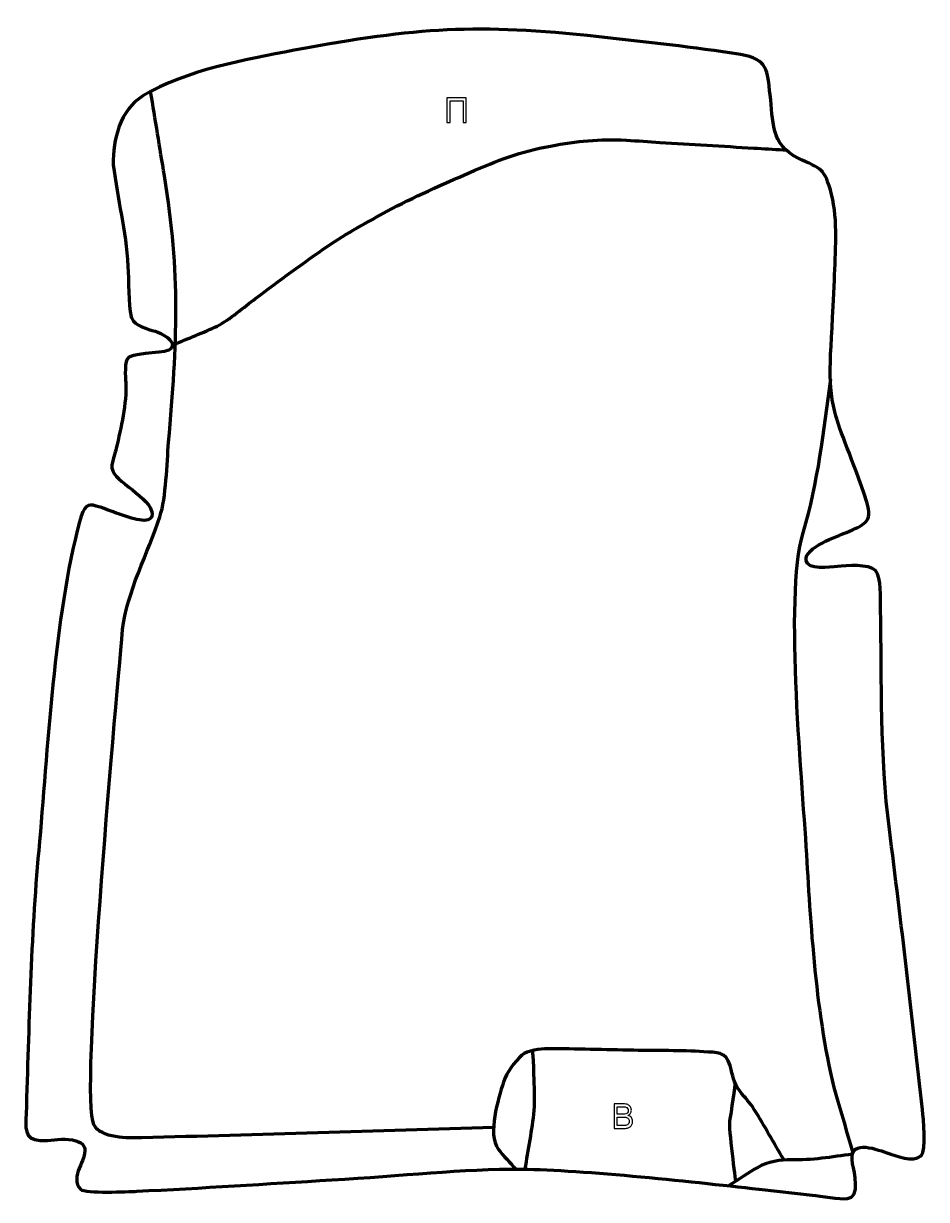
# Model space of a CAD drawing. Header units: millimetres. Extents: x 1292 to 1964, y -21 to 854.
import ezdxf

# ---------------------------------------------------------------- set-up
doc = ezdxf.new("R2010")
doc.units = ezdxf.units.MM
doc.header["$MEASUREMENT"] = 0
doc.layers.add('layer 2', color=7, linetype='Continuous')
doc.layers.add('layer 3', color=7, linetype='Continuous')

msp = doc.modelspace()

# ---------------------------------------------------------------- linework, layer by layer
at = {"layer": 'layer 2', "color": 142, "lineweight": 158}
for points, knots in [([(1642.4328, 32.5553), (1555.1479, 29.9735), (1467.839, 26.9609), (1380.5463, 24.812), (1380.5463, 24.812), (1370.5738, 24.5666), (1349.7999, 24.1175), (1344.7338, 34.6289), (1344.7338, 34.6289), (1334.5696, 55.7183), (1360.0841, 333.7789), (1366.1304, 402.8326), (1366.1304, 402.8326), (1369.1409, 429.9356), (1385.1958, 460.4909), (1393.8479, 486.7145), (1393.8479, 486.7145), (1398.726, 501.4995), (1398.9907, 526.0213), (1400.3963, 542.2282), (1400.3963, 542.2282), (1406.8652, 616.8167), (1409.3737, 667.1577), (1397.2653, 740.357), (1397.2653, 740.357), (1393.8531, 761.2415), (1390.4383, 782.1257), (1387.0244, 803.01)], [0, 0, 0, 0, 0.125, 0.125, 0.125, 0.125, 0.25, 0.25, 0.25, 0.25, 0.375, 0.375, 0.375, 0.375, 0.5, 0.5, 0.5, 0.5, 0.625, 0.625, 0.625, 0.625, 0.75, 0.75, 0.75, 0.75, 1, 1, 1, 1]), ([(1404.4798, 614.8868), (1415.0197, 619.3743), (1426.3103, 623.7633), (1436.6146, 628.5924), (1436.6146, 628.5924), (1445.3467, 633.1057), (1456.7709, 642.893), (1465.1043, 649.0573), (1465.1043, 649.0573), (1482.6935, 662.0682), (1500.8548, 675.7763), (1518.8815, 688.0791), (1518.8815, 688.0791), (1532.3642, 697.2809), (1548.7138, 706.1826), (1563.1374, 714.0398), (1563.1374, 714.0398), (1582.4511, 724.5606), (1604.2836, 733.8804), (1624.4758, 742.8368), (1624.4758, 742.8368), (1644.7444, 751.827), (1662.5309, 758.436), (1684.4537, 762.5148), (1684.4537, 762.5148), (1704.7749, 766.1791), (1720.3894, 767.8858), (1741.0918, 766.8342), (1741.0918, 766.8342), (1749.3954, 766.4123), (1757.6869, 765.7227), (1765.9853, 765.1984), (1765.9853, 765.1984), (1789.249, 763.7748), (1812.5143, 762.3756), (1835.7816, 761.0105), (1835.7816, 761.0105), (1843.1195, 760.5809), (1850.4575, 760.1513), (1857.7954, 759.7216), (1857.7954, 759.7216), (1857.7954, 759.7216), (1859.7097, 759.6095), (1859.7097, 759.6095)], [0, 0, 0, 0, 0.08333333, 0.08333333, 0.08333333, 0.08333333, 0.16666667, 0.16666667, 0.16666667, 0.16666667, 0.25, 0.25, 0.25, 0.25, 0.33333333, 0.33333333, 0.33333333, 0.33333333, 0.41666667, 0.41666667, 0.41666667, 0.41666667, 0.5, 0.5, 0.5, 0.5, 0.58333333, 0.58333333, 0.58333333, 0.58333333, 0.66666667, 0.66666667, 0.66666667, 0.66666667, 0.75, 0.75, 0.75, 0.75, 0.83333333, 0.83333333, 0.83333333, 0.83333333, 1, 1, 1, 1]), ([(1892.8183, 589.0546), (1887.4429, 549.8317), (1883.7104, 513.0508), (1872.2953, 474.8086), (1872.2953, 474.8086), (1857.9033, 426.1823), (1872.2989, 285.5115), (1875.3684, 230.055), (1875.3684, 230.055), (1878.5417, 174.2451), (1883.5064, 100.1207), (1899.8158, 46.7992), (1899.8158, 46.7992), (1903.0817, 35.7717), (1906.3487, 24.7445), (1909.6154, 13.7172)], [0, 0, 0, 0, 0.2, 0.2, 0.2, 0.2, 0.4, 0.4, 0.4, 0.4, 0.6, 0.6, 0.6, 0.6, 1, 1, 1, 1]), ([(1858.0992, 8.5988), (1850.8918, 20.8635), (1843.9258, 33.2549), (1836.4979, 45.3905), (1836.4979, 45.3905), (1832.8133, 51.2416), (1829.5307, 54.2119), (1825.6139, 59.3313), (1825.6139, 59.3313), (1819.8693, 67.101), (1820.7123, 70.0284), (1818.2204, 78.56), (1818.2204, 78.56), (1815.1112, 89.2048), (1808.2226, 88.1614), (1798.6583, 88.7813), (1798.6583, 88.7813), (1781.2997, 89.8734), (1763.9299, 89.5622), (1746.5509, 89.8996), (1746.5509, 89.8996), (1725.1451, 90.3339), (1703.6816, 90.8206), (1682.2767, 91.0719), (1682.2767, 91.0719), (1677.1395, 91.1322), (1667.2223, 89.7058), (1663.3568, 86.2305), (1663.3568, 86.2305), (1657.7927, 81.2284), (1651.8618, 73.2743), (1649.5, 66.1331), (1649.5, 66.1331), (1645.7721, 53.8319), (1637.4581, 27.5834), (1645.6363, 16.399), (1645.6363, 16.399), (1649.3936, 11.2606), (1654.4744, 6.2391), (1658.7982, 1.4918)], [0, 0, 0, 0, 0.09090909, 0.09090909, 0.09090909, 0.09090909, 0.18181818, 0.18181818, 0.18181818, 0.18181818, 0.27272727, 0.27272727, 0.27272727, 0.27272727, 0.36363636, 0.36363636, 0.36363636, 0.36363636, 0.45454545, 0.45454545, 0.45454545, 0.45454545, 0.54545455, 0.54545455, 0.54545455, 0.54545455, 0.63636364, 0.63636364, 0.63636364, 0.63636364, 0.72727273, 0.72727273, 0.72727273, 0.72727273, 0.81818182, 0.81818182, 0.81818182, 0.81818182, 1, 1, 1, 1]), ([(1665.7293, 1.452), (1667.9316, 15.5578), (1671.0505, 31.0093), (1672.4131, 45.0636), (1672.4131, 45.0636), (1673.1741, 52.9119), (1672.4286, 63.6934), (1672.2821, 71.8753), (1672.2821, 71.8753), (1672.2145, 75.652), (1672.0768, 79.383), (1671.8454, 83.1534), (1671.8454, 83.1534), (1671.7123, 85.0173), (1671.5792, 86.8811), (1671.446, 88.745)], [0, 0, 0, 0, 0.2, 0.2, 0.2, 0.2, 0.4, 0.4, 0.4, 0.4, 0.6, 0.6, 0.6, 0.6, 1, 1, 1, 1]), ([(1821.9081, 65.3996), (1821.9081, 65.3996), (1818.8872, 42.4814), (1817.822, 37.4224), (1817.822, 37.4224), (1816.7569, 32.3635), (1822.3272, -7.5431), (1822.3272, -7.5431)], [0, 0, 0, 0, 0.33333333, 0.33333333, 0.33333333, 0.33333333, 1, 1, 1, 1]), ([(1909.2126, 12.4949), (1894.0681, 10.7184), (1878.8952, 7.7889), (1863.5965, 8.3941), (1863.5965, 8.3941), (1856.439, 8.6773), (1845.482, 6.7173), (1839.2739, 3.0432), (1839.2739, 3.0432), (1831.902, -1.3197), (1824.3445, -6.318), (1817.0305, -10.8908)], [0, 0, 0, 0, 0.25, 0.25, 0.25, 0.25, 0.5, 0.5, 0.5, 0.5, 1, 1, 1, 1])]:
    msp.add_open_spline(points, degree=3, knots=knots, dxfattribs=at)
at = {"layer": 'layer 2', "color": 142}
for points, knots in [([(1607.5364, 798.3407), (1607.5364, 798.3407), (1621.902, 798.3407), (1621.902, 798.3407), (1621.902, 798.3407), (1621.902, 798.3407), (1621.902, 780.0387), (1621.902, 780.0387), (1621.902, 780.0387), (1621.902, 780.0387), (1619.4736, 780.0387), (1619.4736, 780.0387), (1619.4736, 780.0387), (1619.4736, 780.0387), (1619.4736, 796.1936), (1619.4736, 796.1936), (1619.4736, 796.1936), (1619.4736, 796.1936), (1609.9647, 796.1936), (1609.9647, 796.1936), (1609.9647, 796.1936), (1609.9647, 796.1936), (1609.9647, 780.0387), (1609.9647, 780.0387), (1609.9647, 780.0387), (1609.9647, 780.0387), (1607.5364, 780.0387), (1607.5364, 780.0387), (1607.5364, 780.0387), (1607.5364, 780.0387), (1607.5364, 798.3407), (1607.5364, 798.3407)], [0, 0, 0, 0, 0.11111111, 0.11111111, 0.11111111, 0.11111111, 0.22222222, 0.22222222, 0.22222222, 0.22222222, 0.33333333, 0.33333333, 0.33333333, 0.33333333, 0.44444444, 0.44444444, 0.44444444, 0.44444444, 0.55555556, 0.55555556, 0.55555556, 0.55555556, 0.66666667, 0.66666667, 0.66666667, 0.66666667, 0.77777778, 0.77777778, 0.77777778, 0.77777778, 1, 1, 1, 1]), ([(1731.8261, 31.7324), (1731.8261, 31.7324), (1731.8261, 50.0344), (1731.8261, 50.0344), (1731.8261, 50.0344), (1731.8261, 50.0344), (1738.6936, 50.0344), (1738.6936, 50.0344), (1738.6936, 50.0344), (1740.091, 50.0344), (1741.2114, 49.8512), (1742.0592, 49.4806), (1742.0592, 49.4806), (1742.9027, 49.11), (1743.5631, 48.5391), (1744.0402, 47.768), (1744.0402, 47.768), (1744.5216, 47.0011), (1744.7602, 46.1959), (1744.7602, 45.3524), (1744.7602, 45.3524), (1744.7602, 44.5728), (1744.5472, 43.8358), (1744.1254, 43.1456), (1744.1254, 43.1456), (1743.7037, 42.4554), (1743.0646, 41.8974), (1742.2083, 41.4713), (1742.2083, 41.4713), (1743.316, 41.1476), (1744.168, 40.5937), (1744.7602, 39.8098), (1744.7602, 39.8098), (1745.3566, 39.0302), (1745.6549, 38.1057), (1745.6549, 37.0407), (1745.6549, 37.0407), (1745.6549, 36.1801), (1745.4717, 35.3834), (1745.1095, 34.6464), (1745.1095, 34.6464), (1744.7474, 33.9094), (1744.3001, 33.3428), (1743.7676, 32.9423), (1743.7676, 32.9423), (1743.235, 32.5461), (1742.5662, 32.2436), (1741.7653, 32.0391), (1741.7653, 32.0391), (1740.9601, 31.8346), (1739.9759, 31.7324), (1738.8086, 31.7324), (1738.8086, 31.7324), (1738.8086, 31.7324), (1731.8261, 31.7324), (1731.8261, 31.7324)], [0, 0, 0, 0, 0.06666667, 0.06666667, 0.06666667, 0.06666667, 0.13333333, 0.13333333, 0.13333333, 0.13333333, 0.2, 0.2, 0.2, 0.2, 0.26666667, 0.26666667, 0.26666667, 0.26666667, 0.33333333, 0.33333333, 0.33333333, 0.33333333, 0.4, 0.4, 0.4, 0.4, 0.46666667, 0.46666667, 0.46666667, 0.46666667, 0.53333333, 0.53333333, 0.53333333, 0.53333333, 0.6, 0.6, 0.6, 0.6, 0.66666667, 0.66666667, 0.66666667, 0.66666667, 0.73333333, 0.73333333, 0.73333333, 0.73333333, 0.8, 0.8, 0.8, 0.8, 0.86666667, 0.86666667, 0.86666667, 0.86666667, 1, 1, 1, 1]), ([(1734.2544, 42.3404), (1734.2544, 42.3404), (1738.2122, 42.3404), (1738.2122, 42.3404), (1738.2122, 42.3404), (1739.2858, 42.3404), (1740.0569, 42.4128), (1740.5213, 42.5534), (1740.5213, 42.5534), (1741.139, 42.7366), (1741.6034, 43.0434), (1741.9144, 43.4694), (1741.9144, 43.4694), (1742.2254, 43.8954), (1742.383, 44.4279), (1742.383, 45.0712), (1742.383, 45.0712), (1742.383, 45.6805), (1742.2381, 46.2173), (1741.9442, 46.6774), (1741.9442, 46.6774), (1741.6545, 47.1417), (1741.237, 47.4612), (1740.6959, 47.6317), (1740.6959, 47.6317), (1740.1549, 47.8021), (1739.2261, 47.8873), (1737.914, 47.8873), (1737.914, 47.8873), (1737.914, 47.8873), (1734.2544, 47.8873), (1734.2544, 47.8873), (1734.2544, 47.8873), (1734.2544, 47.8873), (1734.2544, 42.3404), (1734.2544, 42.3404)], [0, 0, 0, 0, 0.1, 0.1, 0.1, 0.1, 0.2, 0.2, 0.2, 0.2, 0.3, 0.3, 0.3, 0.3, 0.4, 0.4, 0.4, 0.4, 0.5, 0.5, 0.5, 0.5, 0.6, 0.6, 0.6, 0.6, 0.7, 0.7, 0.7, 0.7, 0.8, 0.8, 0.8, 0.8, 1, 1, 1, 1]), ([(1734.2544, 33.8796), (1734.2544, 33.8796), (1738.8129, 33.8796), (1738.8129, 33.8796), (1738.8129, 33.8796), (1739.5968, 33.8796), (1740.1464, 33.9094), (1740.4659, 33.969), (1740.4659, 33.969), (1741.0197, 34.067), (1741.4883, 34.2332), (1741.8632, 34.4675), (1741.8632, 34.4675), (1742.2381, 34.7018), (1742.5449, 35.0426), (1742.7877, 35.4899), (1742.7877, 35.4899), (1743.0305, 35.9373), (1743.1498, 36.4528), (1743.1498, 37.0364), (1743.1498, 37.0364), (1743.1498, 37.7223), (1742.9752, 38.3145), (1742.6216, 38.8215), (1742.6216, 38.8215), (1742.2722, 39.3284), (1741.7866, 39.682), (1741.1646, 39.8865), (1741.1646, 39.8865), (1740.5468, 40.091), (1739.6522, 40.1933), (1738.4891, 40.1933), (1738.4891, 40.1933), (1738.4891, 40.1933), (1734.2544, 40.1933), (1734.2544, 40.1933), (1734.2544, 40.1933), (1734.2544, 40.1933), (1734.2544, 33.8796), (1734.2544, 33.8796)], [0, 0, 0, 0, 0.09090909, 0.09090909, 0.09090909, 0.09090909, 0.18181818, 0.18181818, 0.18181818, 0.18181818, 0.27272727, 0.27272727, 0.27272727, 0.27272727, 0.36363636, 0.36363636, 0.36363636, 0.36363636, 0.45454545, 0.45454545, 0.45454545, 0.45454545, 0.54545455, 0.54545455, 0.54545455, 0.54545455, 0.63636364, 0.63636364, 0.63636364, 0.63636364, 0.72727273, 0.72727273, 0.72727273, 0.72727273, 0.81818182, 0.81818182, 0.81818182, 0.81818182, 1, 1, 1, 1])]:
    msp.add_open_spline(points, degree=3, knots=knots, dxfattribs=at)
at = {"layer": 'layer 3', "color": 242, "lineweight": 158}
msp.add_open_spline([(1359.1685, 748.6408), (1358.9644, 767.4702), (1364.0188, 789.2816), (1381.2228, 799.7492), (1381.2228, 799.7492), (1414.0954, 819.2129), (1456.6725, 826.6629), (1493.9252, 833.7693), (1493.9252, 833.7693), (1586.8827, 850.8739), (1628.7883, 853.6431), (1720.6646, 843.7148), (1720.6646, 843.7148), (1755.457, 839.9318), (1791.3512, 836.0174), (1825.8868, 830.6027), (1825.8868, 830.6027), (1846.5943, 827.1086), (1845.745, 818.7952), (1848.0481, 800.5542), (1848.0481, 800.5542), (1850.4533, 781.5045), (1848.0701, 763.3713), (1868.8325, 753.5376), (1868.8325, 753.5376), (1886.2634, 745.4616), (1888.6863, 745.944), (1893.767, 726.4209), (1893.767, 726.4209), (1898.6108, 707.2163), (1896.5433, 682.927), (1895.8012, 663.0082), (1895.8012, 663.0082), (1893.6847, 606.1976), (1889.9308, 589.8271), (1896.1634, 564.7099), (1896.1634, 564.7099), (1899.9717, 549.3626), (1909.1572, 530.8081), (1919.9028, 497.6549), (1919.9028, 497.6549), (1924.8855, 482.2819), (1917.5648, 480.8168), (1904.7943, 475.0986), (1904.7943, 475.0986), (1897.7711, 472.0927), (1873.6, 463.92), (1874.7631, 454.2923), (1874.7631, 454.2923), (1875.6852, 446.6612), (1892.7442, 449.4252), (1898.0516, 449.839), (1898.0516, 449.839), (1904.7159, 450.3551), (1921.6762, 451.8527), (1926.4084, 446.7461), (1926.4084, 446.7461), (1931.1003, 440.9894), (1930.0627, 426.3416), (1930.2193, 418.7413), (1930.2193, 418.7413), (1931.1946, 363.1038), (1929.6474, 309.7353), (1936.746, 254.2172), (1936.746, 254.2172), (1945.6095, 184.7544), (1953.6452, 115.076), (1961.4008, 45.4789), (1961.4008, 45.4789), (1961.9879, 39.0999), (1964.3668, 15.6364), (1960.3033, 11.4091), (1960.3033, 11.4091), (1954.271, 6.0581), (1941.7668, 11.5057), (1934.9498, 13.611), (1934.9498, 13.611), (1925.0096, 16.9649), (1905.6597, 24.1976), (1909.37, 5.4117), (1909.37, 5.4117), (1910.6299, -0.7972), (1915.4932, -19.3622), (1905.4826, -20.4505), (1905.4826, -20.4505), (1899.5774, -21.0925), (1885.914, -18.6607), (1879.3198, -17.8859), (1879.3198, -17.8859), (1867.6368, -16.5739), (1855.9576, -15.2276), (1844.2755, -13.9066), (1844.2755, -13.9066), (1794.6247, -8.3371), (1707.6529, 1.1485), (1663.3946, 1.4771), (1663.3946, 1.4771), (1619.0019, 1.8114), (1573.8244, -3.5298), (1521.9602, -6.5442), (1521.9602, -6.5442), (1473.5622, -9.3571), (1425.0985, -12.6676), (1376.6838, -14.9776), (1376.6838, -14.9776), (1370.2381, -15.2441), (1338.3322, -16.7173), (1334.8909, -13.5392), (1334.8909, -13.5392), (1330.5174, -9.5002), (1331.9078, -2.7397), (1333.8883, 2.0649), (1333.8883, 2.0649), (1338.4261, 13.0727), (1342.9936, 21.8304), (1326.009, 23.5774), (1326.009, 23.5774), (1318.6945, 24.3297), (1312.2442, 22.5471), (1304.7382, 22.7392), (1304.7382, 22.7392), (1292.4049, 23.6702), (1294.0288, 32.9052), (1294.3392, 42.5051), (1294.3392, 42.5051), (1296.4602, 108.2578), (1297.7932, 172.7702), (1303.7113, 238.4038), (1303.7113, 238.4038), (1310.2716, 311.1929), (1315.1403, 413.2162), (1334.1851, 483.0076), (1334.1851, 483.0076), (1337.5841, 495.464), (1340.0149, 496.6993), (1346.5693, 494.7503), (1346.5693, 494.7503), (1356.0677, 491.9261), (1371.7011, 484.9824), (1380.3489, 484.1743), (1380.3489, 484.1743), (1385.2968, 483.7118), (1389.1936, 485.0373), (1387.9917, 490.507), (1387.9917, 490.507), (1383.4635, 504.3314), (1356.3768, 513.9682), (1358.2228, 525.0863), (1358.2228, 525.0863), (1358.8045, 528.5895), (1360.5008, 534.0294), (1361.3856, 537.7643), (1361.3856, 537.7643), (1364.9272, 552.7539), (1369.314, 571.1869), (1368.5046, 586.5196), (1368.5046, 586.5196), (1368.274, 590.5313), (1367.155, 603.0389), (1370.7881, 605.3801), (1370.7881, 605.3801), (1378.1417, 609.5354), (1399.4395, 607.6489), (1402.4271, 612.164), (1402.4271, 612.164), (1406.2173, 617.892), (1394.641, 623.3544), (1390.4676, 624.6772), (1390.4676, 624.6772), (1384.9738, 626.4184), (1375.1365, 628.6864), (1372.8771, 634.6732), (1372.8771, 634.6732), (1372.8771, 634.6732), (1372.6001, 635.5346), (1372.6001, 635.5346), (1372.6001, 635.5346), (1370.3623, 644.7419), (1370.7349, 662.7454), (1370.1519, 673.0066), (1370.1519, 673.0066), (1368.4731, 700.5224), (1362.4332, 722.1485), (1359.1685, 748.6408)], degree=3, knots=[0, 0, 0, 0, 0.0212766, 0.0212766, 0.0212766, 0.0212766, 0.04255319, 0.04255319, 0.04255319, 0.04255319, 0.06382979, 0.06382979, 0.06382979, 0.06382979, 0.08510638, 0.08510638, 0.08510638, 0.08510638, 0.10638298, 0.10638298, 0.10638298, 0.10638298, 0.12765957, 0.12765957, 0.12765957, 0.12765957, 0.14893617, 0.14893617, 0.14893617, 0.14893617, 0.17021277, 0.17021277, 0.17021277, 0.17021277, 0.19148936, 0.19148936, 0.19148936, 0.19148936, 0.21276596, 0.21276596, 0.21276596, 0.21276596, 0.23404255, 0.23404255, 0.23404255, 0.23404255, 0.25531915, 0.25531915, 0.25531915, 0.25531915, 0.27659574, 0.27659574, 0.27659574, 0.27659574, 0.29787234, 0.29787234, 0.29787234, 0.29787234, 0.31914894, 0.31914894, 0.31914894, 0.31914894, 0.34042553, 0.34042553, 0.34042553, 0.34042553, 0.36170213, 0.36170213, 0.36170213, 0.36170213, 0.38297872, 0.38297872, 0.38297872, 0.38297872, 0.40425532, 0.40425532, 0.40425532, 0.40425532, 0.42553191, 0.42553191, 0.42553191, 0.42553191, 0.44680851, 0.44680851, 0.44680851, 0.44680851, 0.46808511, 0.46808511, 0.46808511, 0.46808511, 0.4893617, 0.4893617, 0.4893617, 0.4893617, 0.5106383, 0.5106383, 0.5106383, 0.5106383, 0.53191489, 0.53191489, 0.53191489, 0.53191489, 0.55319149, 0.55319149, 0.55319149, 0.55319149, 0.57446809, 0.57446809, 0.57446809, 0.57446809, 0.59574468, 0.59574468, 0.59574468, 0.59574468, 0.61702128, 0.61702128, 0.61702128, 0.61702128, 0.63829787, 0.63829787, 0.63829787, 0.63829787, 0.65957447, 0.65957447, 0.65957447, 0.65957447, 0.68085106, 0.68085106, 0.68085106, 0.68085106, 0.70212766, 0.70212766, 0.70212766, 0.70212766, 0.72340426, 0.72340426, 0.72340426, 0.72340426, 0.74468085, 0.74468085, 0.74468085, 0.74468085, 0.76595745, 0.76595745, 0.76595745, 0.76595745, 0.78723404, 0.78723404, 0.78723404, 0.78723404, 0.80851064, 0.80851064, 0.80851064, 0.80851064, 0.82978723, 0.82978723, 0.82978723, 0.82978723, 0.85106383, 0.85106383, 0.85106383, 0.85106383, 0.87234043, 0.87234043, 0.87234043, 0.87234043, 0.89361702, 0.89361702, 0.89361702, 0.89361702, 0.91489362, 0.91489362, 0.91489362, 0.91489362, 0.93617021, 0.93617021, 0.93617021, 0.93617021, 0.95744681, 0.95744681, 0.95744681, 0.95744681, 1, 1, 1, 1], dxfattribs=at)

doc.saveas('drawing.dxf')
